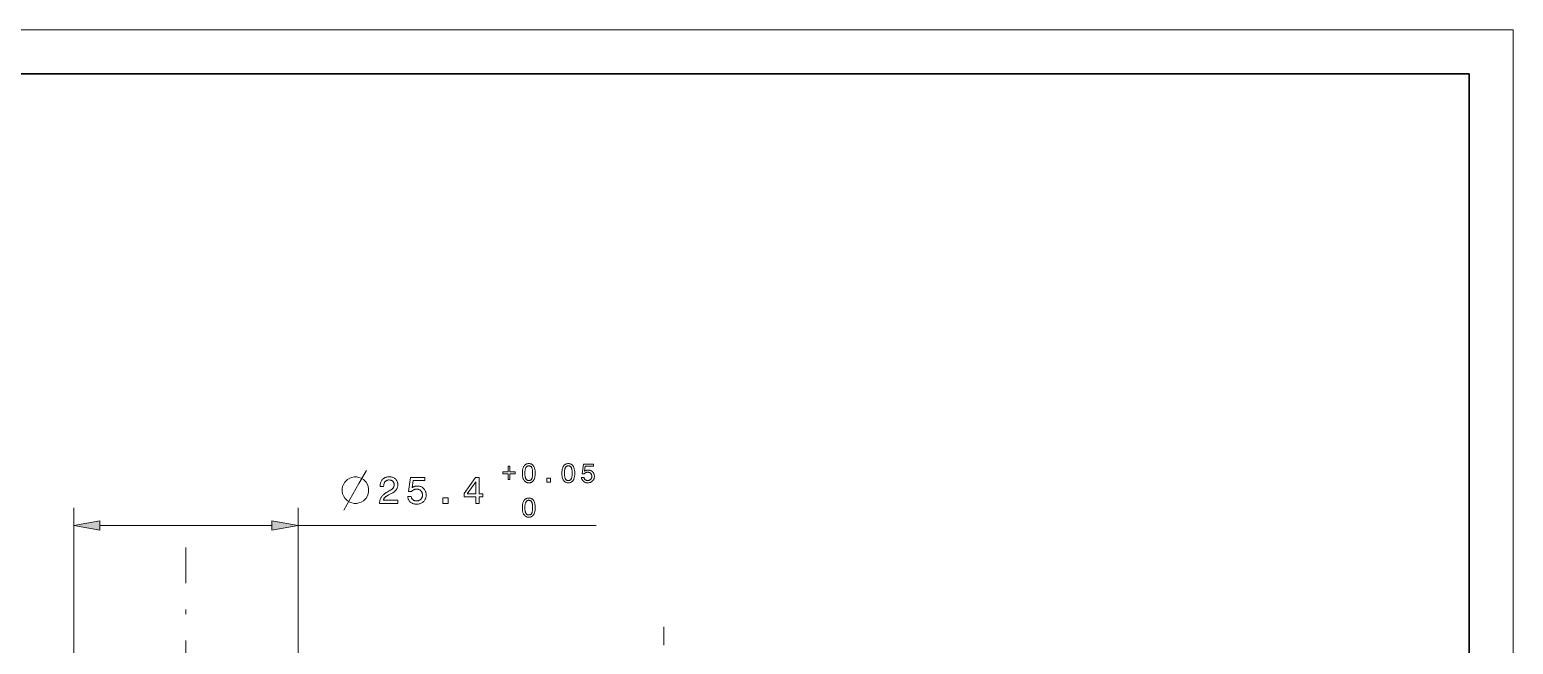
# Model space of a CAD drawing. Extents: x 0 to 297, y 0 to 420.
# Drawn here: x 128.9 to 297, y 350.4 to 420 of the extents above; entities that cross this region are included whole.
import ezdxf

# ---------------------------------------------------------------- set-up
doc = ezdxf.new("R2010")
doc.units = 0
doc.linetypes.add('DASHDOT', pattern=[18.5, 12, -3, 0.5, -3])

msp = doc.modelspace()

# ---------------------------------------------------------------- linework, layer by layer
at = {"color": 7, "lineweight": 13}
for p, q in [((0, 420), (297, 420)), ((297, 0), (297, 420)), ((159.32, 363.82), (193.09, 363.82))]:
    msp.add_line(p, q, dxfattribs=at)
at = {"color": 7, "lineweight": 30}
for p in [(20, 415), (292, 5)]:
    msp.add_line(p, (292, 415), dxfattribs=at)
at = {"color": 7, "lineweight": 13, "ltscale": 0.462627}
for p, q in [((133.92, 347.32), (133.92, 365.82)), ((159.32, 347.32), (159.32, 365.82))]:
    msp.add_line(p, q, dxfattribs=at)
at = {"color": 7, "lineweight": 13, "ltscale": 0.487279}
msp.add_line((136.87, 363.82), (156.36, 363.82), dxfattribs=at)
at = {"color": 7, "linetype": 'DASHDOT', "lineweight": 13}
msp.add_line((146.62, 135.29), (146.62, 361.34), dxfattribs=at)
at = {"color": 7, "lineweight": 13, "ltscale": 0.051139}
msp.add_line((200.76, 350.27), (200.76, 352.32), dxfattribs=at)
at = {"color": 7, "lineweight": 13}
msp.add_lwpolyline([(164.52, 365.57), (166.22, 368.57), (167.07, 370.07)], dxfattribs=at)
for points in [[(183.12, 370.56), (183.33, 370.56), (183.33, 369.9), (183.93, 369.9), (183.93, 369.69), (183.33, 369.69), (183.33, 369.04), (183.12, 369.04), (183.12, 369.69), (182.52, 369.69), (182.52, 369.9), (183.12, 369.9)], [(184.73, 369.74), (184.74, 369.85), (184.74, 369.95), (184.75, 370.04), (184.76, 370.13), (184.78, 370.21), (184.8, 370.29), (184.83, 370.37), (184.85, 370.43), (184.88, 370.5), (184.92, 370.56), (184.96, 370.61), (185, 370.66), (185.05, 370.7), (185.1, 370.73), (185.15, 370.76), (185.2, 370.79), (185.26, 370.81), (185.33, 370.82), (185.39, 370.83), (185.46, 370.83), (185.53, 370.83), (185.6, 370.82), (185.66, 370.81), (185.72, 370.79), (185.78, 370.76), (185.83, 370.73), (185.88, 370.7), (185.92, 370.66), (185.97, 370.61), (186, 370.56), (186.04, 370.5), (186.07, 370.44), (186.1, 370.37), (186.12, 370.29), (186.14, 370.22), (186.16, 370.13), (186.17, 370.04), (186.18, 369.95), (186.19, 369.85), (186.19, 369.74), (186.19, 369.64), (186.18, 369.54), (186.17, 369.45), (186.16, 369.36), (186.14, 369.27), (186.12, 369.2), (186.1, 369.12), (186.07, 369.05), (186.04, 368.99), (186, 368.93), (185.97, 368.88), (185.92, 368.84), (185.88, 368.79), (185.83, 368.76), (185.78, 368.73), (185.72, 368.7), (185.66, 368.68), (185.6, 368.67), (185.53, 368.66), (185.46, 368.66), (185.39, 368.66), (185.33, 368.67), (185.26, 368.68), (185.2, 368.7), (185.15, 368.73), (185.1, 368.76), (185.05, 368.79), (185, 368.84), (184.96, 368.88), (184.92, 368.94), (184.88, 368.99), (184.85, 369.06), (184.83, 369.12), (184.8, 369.2), (184.78, 369.28), (184.76, 369.36), (184.75, 369.45), (184.74, 369.54), (184.74, 369.64)], [(185.02, 369.74), (185.02, 369.66), (185.03, 369.58), (185.03, 369.51), (185.04, 369.43), (185.05, 369.37), (185.06, 369.31), (185.08, 369.25), (185.09, 369.2), (185.11, 369.15), (185.13, 369.11), (185.15, 369.07), (185.18, 369.04), (185.2, 369.01), (185.23, 368.98), (185.27, 368.96), (185.3, 368.94), (185.34, 368.93), (185.38, 368.92), (185.42, 368.91), (185.46, 368.91), (185.51, 368.91), (185.55, 368.92), (185.59, 368.93), (185.62, 368.94), (185.66, 368.96), (185.69, 368.98), (185.72, 369.01), (185.75, 369.04), (185.77, 369.07), (185.79, 369.11), (185.81, 369.15), (185.83, 369.2), (185.85, 369.25), (185.86, 369.3), (185.87, 369.37), (185.88, 369.43), (185.89, 369.5), (185.89, 369.58), (185.9, 369.66), (185.9, 369.74), (185.9, 369.83), (185.89, 369.91), (185.89, 369.99), (185.88, 370.06), (185.87, 370.12), (185.86, 370.19), (185.85, 370.24), (185.83, 370.29), (185.81, 370.34), (185.79, 370.38), (185.77, 370.42), (185.75, 370.46), (185.72, 370.49), (185.69, 370.51), (185.66, 370.53), (185.62, 370.55), (185.59, 370.56), (185.55, 370.57), (185.51, 370.58), (185.46, 370.58), (185.42, 370.58), (185.38, 370.57), (185.34, 370.56), (185.3, 370.55), (185.27, 370.53), (185.23, 370.51), (185.2, 370.48), (185.18, 370.45), (185.15, 370.42), (185.13, 370.38), (185.11, 370.34), (185.09, 370.29), (185.08, 370.24), (185.06, 370.18), (185.05, 370.12), (185.04, 370.06), (185.03, 369.98), (185.03, 369.91), (185.02, 369.83)], [(189.21, 369.74), (189.21, 369.85), (189.22, 369.95), (189.23, 370.04), (189.24, 370.13), (189.26, 370.21), (189.28, 370.29), (189.3, 370.37), (189.33, 370.43), (189.36, 370.5), (189.4, 370.56), (189.44, 370.61), (189.48, 370.66), (189.52, 370.7), (189.57, 370.73), (189.63, 370.76), (189.68, 370.79), (189.74, 370.81), (189.8, 370.82), (189.87, 370.83), (189.94, 370.83), (190.01, 370.83), (190.08, 370.82), (190.14, 370.81), (190.2, 370.79), (190.25, 370.76), (190.31, 370.73), (190.36, 370.7), (190.4, 370.66), (190.44, 370.61), (190.48, 370.56), (190.52, 370.5), (190.55, 370.44), (190.58, 370.37), (190.6, 370.29), (190.62, 370.22), (190.64, 370.13), (190.65, 370.04), (190.66, 369.95), (190.66, 369.85), (190.67, 369.74), (190.66, 369.64), (190.66, 369.54), (190.65, 369.45), (190.64, 369.36), (190.62, 369.27), (190.6, 369.2), (190.58, 369.12), (190.55, 369.05), (190.52, 368.99), (190.48, 368.93), (190.44, 368.88), (190.4, 368.84), (190.36, 368.79), (190.31, 368.76), (190.25, 368.73), (190.2, 368.7), (190.14, 368.68), (190.08, 368.67), (190.01, 368.66), (189.94, 368.66), (189.87, 368.66), (189.8, 368.67), (189.74, 368.68), (189.68, 368.7), (189.63, 368.73), (189.57, 368.76), (189.52, 368.79), (189.48, 368.84), (189.44, 368.88), (189.4, 368.94), (189.36, 368.99), (189.33, 369.06), (189.3, 369.12), (189.28, 369.2), (189.26, 369.28), (189.24, 369.36), (189.23, 369.45), (189.22, 369.54), (189.21, 369.64)], [(189.5, 369.74), (189.5, 369.66), (189.51, 369.58), (189.51, 369.51), (189.52, 369.43), (189.53, 369.37), (189.54, 369.31), (189.55, 369.25), (189.57, 369.2), (189.59, 369.15), (189.61, 369.11), (189.63, 369.07), (189.65, 369.04), (189.68, 369.01), (189.71, 368.98), (189.74, 368.96), (189.78, 368.94), (189.81, 368.93), (189.85, 368.92), (189.9, 368.91), (189.94, 368.91), (189.98, 368.91), (190.03, 368.92), (190.06, 368.93), (190.1, 368.94), (190.14, 368.96), (190.17, 368.98), (190.2, 369.01), (190.22, 369.04), (190.25, 369.07), (190.27, 369.11), (190.29, 369.15), (190.31, 369.2), (190.32, 369.25), (190.34, 369.3), (190.35, 369.37), (190.36, 369.43), (190.37, 369.5), (190.37, 369.58), (190.37, 369.66), (190.37, 369.74), (190.37, 369.83), (190.37, 369.91), (190.37, 369.99), (190.36, 370.06), (190.35, 370.12), (190.34, 370.19), (190.32, 370.24), (190.31, 370.29), (190.29, 370.34), (190.27, 370.38), (190.25, 370.42), (190.22, 370.46), (190.2, 370.49), (190.17, 370.51), (190.14, 370.53), (190.1, 370.55), (190.06, 370.56), (190.03, 370.57), (189.98, 370.58), (189.94, 370.58), (189.9, 370.58), (189.85, 370.57), (189.81, 370.56), (189.78, 370.55), (189.74, 370.53), (189.71, 370.51), (189.68, 370.48), (189.65, 370.45), (189.63, 370.42), (189.61, 370.38), (189.59, 370.34), (189.57, 370.29), (189.55, 370.24), (189.54, 370.18), (189.53, 370.12), (189.52, 370.06), (189.51, 369.98), (189.51, 369.91), (189.5, 369.83)], [(191.43, 369.27), (191.71, 369.27), (191.72, 369.24), (191.72, 369.21), (191.73, 369.18), (191.74, 369.15), (191.76, 369.12), (191.77, 369.1), (191.79, 369.07), (191.81, 369.05), (191.83, 369.03), (191.85, 369.01), (191.87, 368.99), (191.89, 368.98), (191.92, 368.96), (191.95, 368.95), (191.97, 368.94), (192, 368.93), (192.03, 368.93), (192.06, 368.92), (192.1, 368.92), (192.13, 368.92), (192.17, 368.92), (192.21, 368.92), (192.25, 368.93), (192.29, 368.94), (192.32, 368.95), (192.35, 368.97), (192.39, 368.98), (192.42, 369), (192.44, 369.02), (192.47, 369.05), (192.49, 369.07), (192.52, 369.1), (192.54, 369.13), (192.55, 369.16), (192.57, 369.2), (192.58, 369.23), (192.59, 369.27), (192.59, 369.31), (192.6, 369.34), (192.6, 369.39), (192.6, 369.43), (192.59, 369.47), (192.59, 369.51), (192.58, 369.54), (192.57, 369.58), (192.55, 369.61), (192.54, 369.64), (192.52, 369.67), (192.5, 369.7), (192.47, 369.73), (192.45, 369.75), (192.42, 369.77), (192.39, 369.79), (192.36, 369.81), (192.32, 369.82), (192.29, 369.83), (192.25, 369.84), (192.21, 369.85), (192.17, 369.85), (192.13, 369.85), (192.11, 369.85), (192.08, 369.85), (192.06, 369.85), (192.04, 369.85), (192.01, 369.84), (191.99, 369.84), (191.97, 369.83), (191.95, 369.82), (191.93, 369.81), (191.91, 369.8), (191.89, 369.79), (191.87, 369.78), (191.85, 369.77), (191.83, 369.76), (191.81, 369.74), (191.79, 369.73), (191.78, 369.71), (191.76, 369.7), (191.75, 369.68), (191.73, 369.66), (191.49, 369.66), (191.66, 370.77), (192.78, 370.77), (192.78, 370.53), (191.86, 370.53), (191.77, 369.96), (191.79, 369.97), (191.8, 369.99), (191.82, 370), (191.84, 370.01), (191.86, 370.02), (191.87, 370.03), (191.89, 370.04), (191.91, 370.05), (191.93, 370.05), (191.95, 370.06), (191.97, 370.07), (191.99, 370.07), (192.01, 370.08), (192.04, 370.08), (192.06, 370.09), (192.08, 370.09), (192.1, 370.09), (192.13, 370.09), (192.15, 370.1), (192.17, 370.1), (192.24, 370.09), (192.3, 370.09), (192.36, 370.08), (192.41, 370.06), (192.47, 370.05), (192.52, 370.03), (192.57, 370), (192.61, 369.97), (192.65, 369.94), (192.7, 369.9), (192.73, 369.86), (192.77, 369.82), (192.8, 369.78), (192.82, 369.73), (192.84, 369.68), (192.86, 369.63), (192.87, 369.58), (192.88, 369.52), (192.89, 369.46), (192.89, 369.4), (192.89, 369.34), (192.88, 369.27), (192.87, 369.21), (192.86, 369.16), (192.84, 369.1), (192.82, 369.05), (192.79, 369), (192.76, 368.95), (192.72, 368.91), (192.68, 368.86), (192.64, 368.83), (192.59, 368.79), (192.55, 368.76), (192.5, 368.73), (192.44, 368.71), (192.39, 368.69), (192.33, 368.68), (192.27, 368.67), (192.21, 368.66), (192.14, 368.66), (192.08, 368.66), (192.02, 368.67), (191.97, 368.67), (191.92, 368.69), (191.87, 368.7), (191.82, 368.72), (191.77, 368.74), (191.73, 368.77), (191.69, 368.8), (191.65, 368.83), (191.61, 368.86), (191.58, 368.9), (191.55, 368.94), (191.52, 368.98), (191.5, 369.02), (191.48, 369.07), (191.46, 369.11), (191.45, 369.16), (191.44, 369.21)], [(165.97, 369.32), (165.67, 369.32), (165.42, 369.27), (165.17, 369.17), (164.92, 369.02), (164.62, 368.72), (164.47, 368.47), (164.37, 368.22), (164.32, 367.97), (164.32, 367.67), (164.37, 367.42), (164.47, 367.17), (164.62, 366.92), (164.92, 366.62), (165.17, 366.47), (165.42, 366.37), (165.67, 366.32), (165.97, 366.32), (166.22, 366.37), (166.47, 366.47), (166.72, 366.62), (167.02, 366.92), (167.17, 367.17), (167.27, 367.42), (167.32, 367.67), (167.32, 367.97), (167.27, 368.22), (167.17, 368.47), (167.02, 368.72), (166.72, 369.02), (166.47, 369.17), (166.22, 369.27)], [(168.56, 366.32), (168.56, 366.33), (168.56, 366.42), (168.57, 366.5), (168.58, 366.59), (168.6, 366.67), (168.61, 366.74), (168.64, 366.81), (168.66, 366.88), (168.69, 366.95), (168.73, 367.01), (168.77, 367.08), (168.81, 367.14), (168.87, 367.2), (168.92, 367.25), (168.99, 367.31), (169.06, 367.37), (169.14, 367.43), (169.22, 367.49), (169.31, 367.55), (169.41, 367.61), (169.52, 367.67), (169.77, 367.81), (169.82, 367.83), (169.86, 367.86), (169.9, 367.88), (169.93, 367.91), (169.97, 367.94), (170, 367.97), (170.03, 368), (170.06, 368.03), (170.08, 368.06), (170.11, 368.09), (170.13, 368.12), (170.14, 368.15), (170.16, 368.18), (170.17, 368.22), (170.19, 368.25), (170.19, 368.29), (170.2, 368.33), (170.21, 368.37), (170.21, 368.41), (170.21, 368.45), (170.21, 368.5), (170.2, 368.54), (170.2, 368.58), (170.19, 368.63), (170.17, 368.66), (170.15, 368.7), (170.13, 368.74), (170.11, 368.77), (170.08, 368.8), (170.05, 368.83), (170.01, 368.86), (169.98, 368.89), (169.94, 368.91), (169.9, 368.93), (169.86, 368.94), (169.81, 368.96), (169.77, 368.97), (169.72, 368.97), (169.66, 368.98), (169.61, 368.98), (169.56, 368.98), (169.51, 368.97), (169.46, 368.96), (169.41, 368.95), (169.37, 368.93), (169.33, 368.91), (169.29, 368.89), (169.25, 368.86), (169.21, 368.83), (169.18, 368.8), (169.15, 368.76), (169.12, 368.72), (169.1, 368.67), (169.08, 368.62), (169.06, 368.57), (169.05, 368.52), (169.04, 368.47), (169.03, 368.41), (169.03, 368.35), (169.02, 368.29), (169.02, 368.25), (168.63, 368.25), (168.63, 368.31), (168.64, 368.4), (168.64, 368.49), (168.66, 368.58), (168.68, 368.66), (168.7, 368.74), (168.73, 368.81), (168.76, 368.88), (168.81, 368.94), (168.85, 369), (168.9, 369.06), (168.96, 369.11), (169.02, 369.16), (169.08, 369.2), (169.15, 369.24), (169.22, 369.27), (169.3, 369.29), (169.37, 369.31), (169.46, 369.33), (169.54, 369.34), (169.63, 369.34), (169.72, 369.34), (169.8, 369.33), (169.88, 369.32), (169.96, 369.3), (170.03, 369.28), (170.1, 369.25), (170.17, 369.22), (170.23, 369.18), (170.29, 369.14), (170.35, 369.09), (170.4, 369.04), (170.45, 368.99), (170.49, 368.93), (170.52, 368.87), (170.55, 368.81), (170.58, 368.74), (170.6, 368.67), (170.61, 368.6), (170.62, 368.52), (170.62, 368.45), (170.62, 368.38), (170.62, 368.32), (170.61, 368.27), (170.6, 368.21), (170.58, 368.15), (170.56, 368.1), (170.54, 368.05), (170.52, 368), (170.49, 367.95), (170.46, 367.9), (170.43, 367.86), (170.39, 367.81), (170.35, 367.77), (170.31, 367.73), (170.26, 367.69), (170.21, 367.65), (170.16, 367.61), (170.1, 367.57), (170.04, 367.53), (169.97, 367.5), (169.72, 367.37), (169.65, 367.33), (169.58, 367.3), (169.52, 367.26), (169.46, 367.23), (169.41, 367.19), (169.36, 367.16), (169.32, 367.12), (169.27, 367.09), (169.24, 367.06), (169.2, 367.03), (169.17, 367), (169.14, 366.97), (169.12, 366.94), (169.09, 366.9), (169.07, 366.87), (169.05, 366.84), (169.03, 366.8), (169.02, 366.76), (169.01, 366.73), (168.99, 366.69), (170.62, 366.69), (170.62, 366.32)], [(171.74, 367.1), (172.14, 367.1), (172.15, 367.06), (172.16, 367.01), (172.18, 366.97), (172.19, 366.93), (172.21, 366.89), (172.23, 366.86), (172.26, 366.82), (172.28, 366.79), (172.31, 366.76), (172.34, 366.74), (172.37, 366.71), (172.41, 366.69), (172.44, 366.67), (172.48, 366.65), (172.52, 366.64), (172.56, 366.63), (172.61, 366.62), (172.65, 366.61), (172.7, 366.61), (172.75, 366.6), (172.8, 366.61), (172.86, 366.61), (172.92, 366.62), (172.97, 366.63), (173.02, 366.65), (173.06, 366.67), (173.11, 366.69), (173.15, 366.72), (173.19, 366.75), (173.23, 366.79), (173.27, 366.83), (173.3, 366.87), (173.32, 366.91), (173.35, 366.95), (173.37, 367), (173.38, 367.05), (173.4, 367.1), (173.41, 367.16), (173.41, 367.21), (173.41, 367.27), (173.41, 367.33), (173.41, 367.39), (173.4, 367.44), (173.38, 367.5), (173.37, 367.55), (173.35, 367.59), (173.32, 367.64), (173.3, 367.68), (173.27, 367.72), (173.23, 367.76), (173.19, 367.79), (173.15, 367.82), (173.11, 367.85), (173.07, 367.87), (173.02, 367.89), (172.97, 367.91), (172.92, 367.92), (172.86, 367.93), (172.81, 367.94), (172.75, 367.94), (172.71, 367.94), (172.68, 367.94), (172.64, 367.93), (172.61, 367.93), (172.58, 367.92), (172.55, 367.91), (172.52, 367.91), (172.49, 367.89), (172.46, 367.88), (172.43, 367.87), (172.4, 367.86), (172.37, 367.84), (172.34, 367.82), (172.32, 367.8), (172.29, 367.78), (172.27, 367.76), (172.24, 367.74), (172.22, 367.72), (172.2, 367.69), (172.17, 367.66), (171.83, 367.66), (172.07, 369.25), (173.67, 369.25), (173.67, 368.9), (172.36, 368.9), (172.24, 368.09), (172.26, 368.11), (172.28, 368.13), (172.3, 368.14), (172.33, 368.16), (172.35, 368.17), (172.38, 368.19), (172.4, 368.2), (172.43, 368.21), (172.46, 368.23), (172.49, 368.24), (172.52, 368.24), (172.55, 368.25), (172.58, 368.26), (172.61, 368.27), (172.64, 368.27), (172.67, 368.28), (172.71, 368.28), (172.74, 368.28), (172.77, 368.28), (172.81, 368.29), (172.9, 368.28), (172.99, 368.27), (173.07, 368.26), (173.15, 368.24), (173.23, 368.22), (173.3, 368.19), (173.37, 368.15), (173.43, 368.11), (173.49, 368.06), (173.55, 368.01), (173.61, 367.95), (173.65, 367.89), (173.7, 367.83), (173.73, 367.76), (173.76, 367.69), (173.79, 367.62), (173.81, 367.54), (173.82, 367.46), (173.83, 367.38), (173.83, 367.29), (173.83, 367.2), (173.82, 367.11), (173.81, 367.02), (173.79, 366.94), (173.76, 366.86), (173.73, 366.79), (173.69, 366.72), (173.64, 366.65), (173.59, 366.59), (173.54, 366.53), (173.47, 366.47), (173.41, 366.42), (173.34, 366.38), (173.27, 366.34), (173.19, 366.31), (173.11, 366.28), (173.03, 366.26), (172.94, 366.25), (172.85, 366.24), (172.76, 366.23), (172.67, 366.24), (172.59, 366.24), (172.52, 366.26), (172.44, 366.27), (172.37, 366.29), (172.3, 366.32), (172.24, 366.35), (172.17, 366.39), (172.11, 366.43), (172.06, 366.47), (172, 366.52), (171.95, 366.57), (171.91, 366.63), (171.87, 366.69), (171.84, 366.75), (171.81, 366.81), (171.79, 366.88), (171.77, 366.95), (171.75, 367.03)], [(179.45, 366.32), (179.45, 367.06), (178.13, 367.06), (178.13, 367.44), (179.44, 369.25), (179.84, 369.25), (179.84, 367.41), (180.26, 367.41), (180.26, 367.06), (179.84, 367.06), (179.84, 366.32)], [(178.49, 367.41), (179.45, 367.41), (179.45, 368.75)], [(187.49, 368.72), (187.49, 369.17), (187.91, 369.17), (187.91, 368.72)], [(175.71, 366.32), (175.71, 366.96), (176.31, 366.96), (176.31, 366.32)], [(184.73, 365.84), (184.74, 365.95), (184.74, 366.05), (184.75, 366.14), (184.76, 366.23), (184.78, 366.31), (184.8, 366.39), (184.83, 366.47), (184.85, 366.53), (184.88, 366.6), (184.92, 366.66), (184.96, 366.71), (185, 366.76), (185.05, 366.8), (185.1, 366.83), (185.15, 366.86), (185.2, 366.89), (185.26, 366.91), (185.33, 366.92), (185.39, 366.93), (185.46, 366.93), (185.53, 366.93), (185.6, 366.92), (185.66, 366.91), (185.72, 366.89), (185.78, 366.86), (185.83, 366.83), (185.88, 366.8), (185.92, 366.76), (185.97, 366.71), (186, 366.66), (186.04, 366.6), (186.07, 366.54), (186.1, 366.47), (186.12, 366.39), (186.14, 366.32), (186.16, 366.23), (186.17, 366.14), (186.18, 366.05), (186.19, 365.95), (186.19, 365.84), (186.19, 365.74), (186.18, 365.64), (186.17, 365.55), (186.16, 365.46), (186.14, 365.37), (186.12, 365.3), (186.1, 365.22), (186.07, 365.15), (186.04, 365.09), (186, 365.03), (185.97, 364.98), (185.92, 364.94), (185.88, 364.89), (185.83, 364.86), (185.78, 364.83), (185.72, 364.8), (185.66, 364.78), (185.6, 364.77), (185.53, 364.76), (185.46, 364.76), (185.39, 364.76), (185.33, 364.77), (185.26, 364.78), (185.2, 364.8), (185.15, 364.83), (185.1, 364.86), (185.05, 364.89), (185, 364.94), (184.96, 364.98), (184.92, 365.04), (184.88, 365.09), (184.85, 365.16), (184.83, 365.22), (184.8, 365.3), (184.78, 365.38), (184.76, 365.46), (184.75, 365.55), (184.74, 365.64), (184.74, 365.74)], [(185.02, 365.84), (185.02, 365.76), (185.03, 365.68), (185.03, 365.61), (185.04, 365.53), (185.05, 365.47), (185.06, 365.41), (185.08, 365.35), (185.09, 365.3), (185.11, 365.25), (185.13, 365.21), (185.15, 365.17), (185.18, 365.14), (185.2, 365.11), (185.23, 365.08), (185.27, 365.06), (185.3, 365.04), (185.34, 365.03), (185.38, 365.02), (185.42, 365.01), (185.46, 365.01), (185.51, 365.01), (185.55, 365.02), (185.59, 365.03), (185.62, 365.04), (185.66, 365.06), (185.69, 365.08), (185.72, 365.11), (185.75, 365.14), (185.77, 365.17), (185.79, 365.21), (185.81, 365.25), (185.83, 365.3), (185.85, 365.35), (185.86, 365.4), (185.87, 365.47), (185.88, 365.53), (185.89, 365.6), (185.89, 365.68), (185.9, 365.76), (185.9, 365.84), (185.9, 365.93), (185.89, 366.01), (185.89, 366.09), (185.88, 366.16), (185.87, 366.22), (185.86, 366.29), (185.85, 366.34), (185.83, 366.39), (185.81, 366.44), (185.79, 366.48), (185.77, 366.52), (185.75, 366.56), (185.72, 366.59), (185.69, 366.61), (185.66, 366.63), (185.62, 366.65), (185.59, 366.66), (185.55, 366.67), (185.51, 366.68), (185.46, 366.68), (185.42, 366.68), (185.38, 366.67), (185.34, 366.66), (185.3, 366.65), (185.27, 366.63), (185.23, 366.61), (185.2, 366.58), (185.18, 366.55), (185.15, 366.52), (185.13, 366.48), (185.11, 366.44), (185.09, 366.39), (185.08, 366.34), (185.06, 366.28), (185.05, 366.22), (185.04, 366.16), (185.03, 366.08), (185.03, 366.01), (185.02, 365.93)], [(136.87, 364.34), (133.92, 363.82), (136.87, 363.3)], [(156.36, 363.3), (159.32, 363.82), (156.36, 364.34)]]:
    msp.add_lwpolyline(points, close=True, dxfattribs=at)
for points in [[(136.87, 364.34), (133.92, 363.82), (136.87, 364.34), (136.87, 363.3)], [(156.36, 363.3), (159.32, 363.82), (156.36, 363.3), (156.36, 364.34)]]:
    msp.add_solid(points, dxfattribs=at)

doc.saveas('drawing.dxf')
